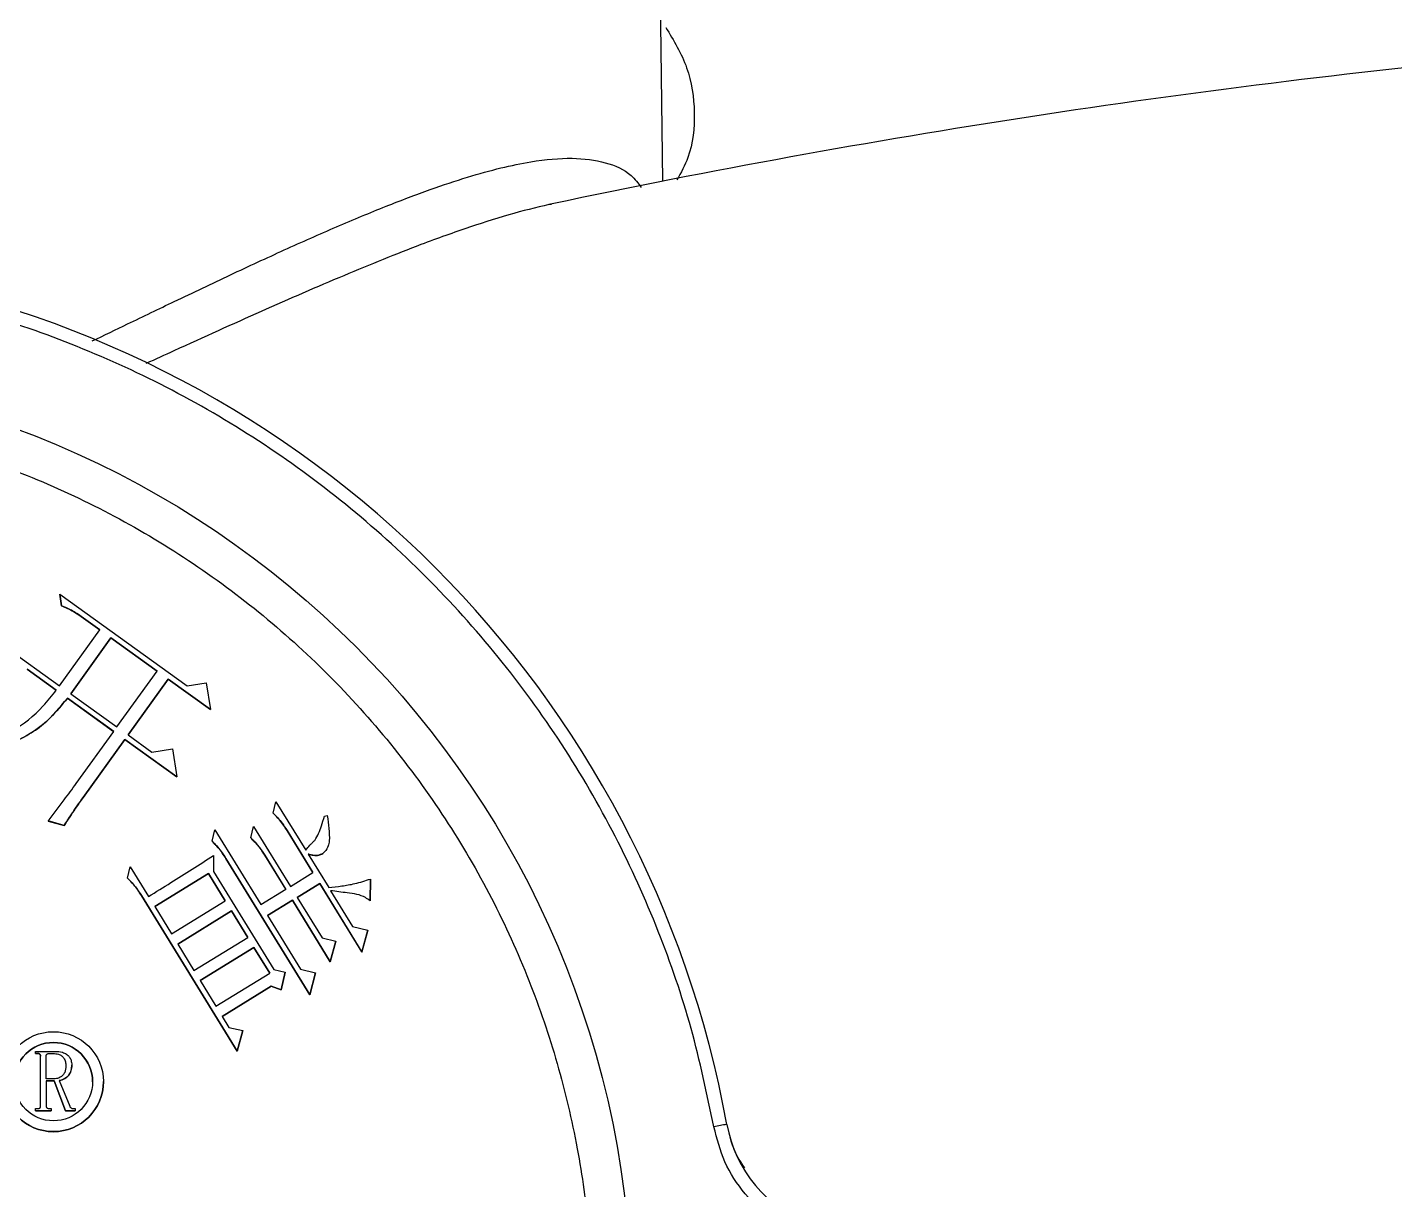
# Model space of a CAD drawing. Header units: millimetres. Extents: x 2180 to 4616, y 795 to 2518.
# Drawn here: x 3778.7 to 3882.4, y 2255.4 to 2343.6 of the extents above; entities that cross this region are included whole.
import ezdxf

# ---------------------------------------------------------------- set-up
doc = ezdxf.new("R2010")
doc.units = ezdxf.units.MM

msp = doc.modelspace()

# ---------------------------------------------------------------- linework, layer by layer
at = {"color": 7, "linetype": 'Continuous', "lineweight": 25}
for p, q in [((3826.919, 2331.94), (3826.548, 2360.305)), ((3818.267, 2330.169), (3818.465, 2330.205)), ((3781.303, 2299.733), (3781.159, 2300.606)), ((3781.159, 2300.606), (3790.822, 2293.664)), ((3781.159, 2300.606), (3781.159, 2300.604)), ((3781.159, 2300.604), (3781.303, 2299.731)), ((3781.303, 2299.733), (3781.303, 2299.731)), ((3784.195, 2297.912), (3782.782, 2298.927)), ((3782.782, 2298.927), (3782.782, 2298.925)), ((3782.782, 2298.925), (3784.194, 2297.911)), ((3781.149, 2293.674), (3784.195, 2297.912)), ((3785.042, 2297.303), (3781.996, 2293.065)), ((3781.997, 2293.065), (3785.042, 2297.301)), ((3788.546, 2294.786), (3785.042, 2297.303)), ((3785.042, 2297.303), (3785.042, 2297.301)), ((3785.042, 2297.301), (3788.545, 2294.785)), ((3777.08, 2296.597), (3781.149, 2293.674)), ((3780.905, 2293.335), (3778.701, 2294.917)), ((3778.701, 2294.915), (3780.905, 2293.333)), ((3785.5, 2290.548), (3788.546, 2294.786)), ((3789.393, 2294.178), (3786.347, 2289.94)), ((3786.348, 2289.939), (3789.393, 2294.175)), ((3792.614, 2291.861), (3789.393, 2294.178)), ((3789.393, 2294.178), (3789.393, 2294.175)), ((3789.393, 2294.175), (3792.614, 2291.859)), ((3790.822, 2293.664), (3792.28, 2293.9)), ((3792.28, 2293.9), (3792.614, 2291.861)), ((3785.256, 2290.209), (3781.752, 2292.726)), ((3781.752, 2292.726), (3781.752, 2292.724)), ((3781.752, 2292.724), (3785.255, 2290.208)), ((3781.996, 2293.065), (3785.5, 2290.548)), ((3792.614, 2291.861), (3792.614, 2291.859)), ((3782.412, 2286.254), (3785.256, 2290.209)), ((3786.103, 2289.6), (3782.936, 2285.193)), ((3782.936, 2285.191), (3786.103, 2289.598)), ((3790.059, 2286.757), (3786.103, 2289.6)), ((3786.103, 2289.6), (3786.103, 2289.598)), ((3786.103, 2289.598), (3790.059, 2286.755)), ((3786.347, 2289.94), (3788.155, 2288.64)), ((3788.155, 2288.64), (3789.709, 2288.894)), ((3789.709, 2288.894), (3790.059, 2286.757)), ((3790.059, 2286.757), (3790.059, 2286.755)), ((3782.936, 2285.193), (3782.936, 2285.191)), ((3797.365, 2283.997), (3797.57, 2284.855)), ((3797.57, 2284.855), (3799.823, 2281.193)), ((3781.49, 2283.061), (3780.286, 2283.41)), ((3780.286, 2283.41), (3780.286, 2283.408)), ((3780.286, 2283.408), (3781.49, 2283.059)), ((3801.246, 2283.777), (3801.459, 2283.828)), ((3781.49, 2283.061), (3781.49, 2283.059)), ((3792.726, 2281.876), (3792.932, 2282.734)), ((3792.932, 2282.734), (3796.42, 2277.063)), ((3795.662, 2282.133), (3795.867, 2282.993)), ((3795.867, 2282.993), (3798.664, 2278.444)), ((3800.378, 2279.497), (3798.415, 2282.688)), ((3798.415, 2282.688), (3798.415, 2282.685)), ((3798.415, 2282.685), (3800.377, 2279.497)), ((3801.616, 2282.247), (3801.616, 2282.249)), ((3792.821, 2280.795), (3792.834, 2279.58)), ((3800.136, 2270.228), (3793.777, 2280.566)), ((3793.777, 2280.566), (3793.777, 2280.564)), ((3793.777, 2280.564), (3800.136, 2270.226)), ((3798.31, 2278.226), (3796.712, 2280.825)), ((3796.712, 2280.825), (3796.712, 2280.823)), ((3796.712, 2280.823), (3798.309, 2278.225)), ((3800.005, 2280.897), (3801.569, 2278.357)), ((3786.31, 2279.069), (3786.515, 2279.926)), ((3786.515, 2279.926), (3787.895, 2277.682)), ((3792.444, 2279.42), (3788.367, 2276.914)), ((3788.368, 2276.912), (3792.444, 2279.418)), ((3793.717, 2277.353), (3792.444, 2279.42)), ((3792.444, 2279.42), (3792.444, 2279.418)), ((3792.444, 2279.418), (3793.717, 2277.352)), ((3792.834, 2279.58), (3797.414, 2272.136)), ((3798.664, 2278.444), (3800.378, 2279.497)), ((3796.42, 2277.063), (3798.31, 2278.226)), ((3800.886, 2278.67), (3799.173, 2277.617)), ((3799.174, 2277.616), (3800.886, 2278.668)), ((3804.084, 2273.472), (3800.886, 2278.67)), ((3800.886, 2278.67), (3800.886, 2278.668)), ((3800.886, 2278.668), (3804.084, 2273.47)), ((3804.749, 2279.009), (3804.708, 2277.355)), ((3804.708, 2277.353), (3804.749, 2279.007)), ((3804.749, 2279.009), (3804.749, 2279.007)), ((3794.629, 2265.944), (3787.36, 2277.759)), ((3787.36, 2277.759), (3787.36, 2277.756)), ((3787.36, 2277.756), (3794.629, 2265.941)), ((3789.641, 2274.846), (3793.717, 2277.353)), ((3798.819, 2277.399), (3796.928, 2276.236)), ((3796.929, 2276.234), (3798.819, 2277.397)), ((3801.69, 2272.732), (3798.819, 2277.399)), ((3798.819, 2277.399), (3798.819, 2277.397)), ((3798.819, 2277.397), (3801.69, 2272.73)), ((3799.173, 2277.617), (3801.063, 2274.545)), ((3801.713, 2278.121), (3803.385, 2275.403)), ((3804.708, 2277.355), (3804.708, 2277.353)), ((3788.367, 2276.914), (3789.641, 2274.846)), ((3794.188, 2276.585), (3790.111, 2274.078)), ((3790.112, 2274.076), (3794.188, 2276.583)), ((3795.426, 2274.576), (3794.188, 2276.585)), ((3794.188, 2276.585), (3794.188, 2276.583)), ((3794.188, 2276.583), (3795.425, 2274.576)), ((3796.928, 2276.236), (3799.438, 2272.159)), ((3803.385, 2275.403), (3804.531, 2275.131)), ((3804.531, 2275.131), (3804.084, 2273.472)), ((3804.084, 2273.47), (3804.531, 2275.129)), ((3804.531, 2275.131), (3804.531, 2275.129)), ((3790.111, 2274.078), (3791.349, 2272.069)), ((3791.349, 2272.069), (3795.426, 2274.576)), ((3801.063, 2274.545), (3802.114, 2274.294)), ((3802.114, 2274.294), (3801.69, 2272.732)), ((3801.69, 2272.73), (3802.114, 2274.292)), ((3802.114, 2274.294), (3802.114, 2274.292)), ((3795.898, 2273.808), (3791.822, 2271.301)), ((3791.823, 2271.3), (3795.898, 2273.806)), ((3797.095, 2271.859), (3795.898, 2273.808)), ((3795.898, 2273.808), (3795.898, 2273.806)), ((3795.898, 2273.806), (3797.094, 2271.858)), ((3804.084, 2273.472), (3804.084, 2273.47)), ((3797.414, 2272.136), (3798.274, 2271.933)), ((3798.274, 2271.933), (3797.956, 2270.595)), ((3797.956, 2270.593), (3798.274, 2271.931)), ((3798.274, 2271.933), (3798.274, 2271.931)), ((3799.438, 2272.159), (3800.581, 2271.887)), ((3801.69, 2272.732), (3801.69, 2272.73)), ((3791.822, 2271.301), (3793.019, 2269.352)), ((3793.019, 2269.352), (3797.095, 2271.859)), ((3800.581, 2271.887), (3800.136, 2270.228)), ((3800.136, 2270.226), (3800.581, 2271.885)), ((3800.581, 2271.887), (3800.581, 2271.885)), ((3797.213, 2270.873), (3793.491, 2268.584)), ((3793.492, 2268.582), (3797.213, 2270.87)), ((3797.956, 2270.595), (3797.213, 2270.873)), ((3797.213, 2270.873), (3797.213, 2270.87)), ((3797.213, 2270.87), (3797.956, 2270.593)), ((3797.956, 2270.595), (3797.956, 2270.593)), ((3800.136, 2270.228), (3800.136, 2270.226)), ((3793.491, 2268.584), (3794, 2267.757)), ((3794, 2267.757), (3795.051, 2267.508)), ((3795.051, 2267.508), (3794.629, 2265.944)), ((3794.629, 2265.941), (3795.051, 2267.506)), ((3795.051, 2267.508), (3795.051, 2267.506)), ((3779.312, 2265.774), (3779.312, 2265.932)), ((3779.312, 2265.932), (3780.812, 2265.932)), ((3779.47, 2265.774), (3779.312, 2265.774)), ((3779.312, 2265.774), (3779.312, 2265.772)), ((3779.312, 2265.772), (3779.47, 2265.772)), ((3779.47, 2265.774), (3779.47, 2265.772)), ((3780.365, 2265.774), (3780.655, 2265.774)), ((3780.365, 2265.774), (3780.365, 2265.772)), ((3780.365, 2265.772), (3780.655, 2265.772)), ((3780.655, 2265.774), (3780.655, 2265.772)), ((3794.629, 2265.944), (3794.629, 2265.941)), ((3779.707, 2261.801), (3779.707, 2265.564)), ((3780.128, 2263.853), (3780.128, 2265.564)), ((3780.707, 2263.853), (3780.128, 2263.853)), ((3780.734, 2263.695), (3780.128, 2263.695)), ((3780.128, 2263.695), (3780.128, 2261.801)), ((3780.128, 2263.693), (3780.734, 2263.693)), ((3781.602, 2261.432), (3780.734, 2263.695)), ((3780.734, 2263.695), (3780.734, 2263.693)), ((3780.734, 2263.693), (3781.602, 2261.43)), ((3781.128, 2263.722), (3781.918, 2261.774)), ((3784.477, 2263.634), (3784.477, 2263.636)), ((3779.312, 2261.432), (3779.312, 2261.59)), ((3779.312, 2261.59), (3779.47, 2261.59)), ((3780.365, 2261.59), (3780.523, 2261.59)), ((3780.523, 2261.59), (3780.523, 2261.432)), ((3782.181, 2261.59), (3782.339, 2261.59)), ((3782.339, 2261.59), (3782.339, 2261.432)), ((3780.523, 2261.432), (3779.312, 2261.432)), ((3779.312, 2261.432), (3779.312, 2261.43)), ((3779.312, 2261.43), (3780.523, 2261.43)), ((3780.523, 2261.432), (3780.523, 2261.43)), ((3782.339, 2261.432), (3781.602, 2261.432)), ((3781.602, 2261.432), (3781.602, 2261.43)), ((3781.602, 2261.43), (3782.339, 2261.43)), ((3782.339, 2261.432), (3782.339, 2261.43))]:
    msp.add_line(p, q, dxfattribs=at)
for centre, radius in [((3753.07, 2246.081), 71.5), ((3780.685, 2263.636), 3.792), ((3780.685, 2263.636), 2.971)]:
    msp.add_circle(centre, radius, dxfattribs=at)
for centre, radius, start, end in [((3954.258, 1687.503), 656.897, 95.489386, 101.924805), ((3753.07, 2246.079), 80, 10.30617, 79.69396), ((3780.685, 2263.634), 2.971, 0.0001, 179.9999), ((3780.685, 2263.634), 3.792, 180.00009, 359.99975), ((3852.276, 2143.482), 118.693, 99.94425, 100.42679), ((3841.618, 2262.18), 10, 190.30615, 249.41337)]:
    msp.add_arc(centre, radius, start, end, dxfattribs=at)
for points, knots in [([(3827.14, 2343.613), (3827.742, 2342.62), (3828.946, 2340.634), (3829.448, 2337.16), (3829.154, 2334.165), (3828.296, 2332.594), (3827.992, 2332.038)], [0, 0, 0, 0, 0.2818923, 0.5637846, 0.8456768, 1, 1, 1, 1]), ([(3783.636, 2319.821), (3784.532, 2320.254), (3786.641, 2321.272), (3790.149, 2322.961), (3794.133, 2324.855), (3798.244, 2326.759), (3802.19, 2328.51), (3805.89, 2330.049), (3809.196, 2331.304), (3812.097, 2332.269), (3814.641, 2332.975), (3817.363, 2333.539), (3820.104, 2333.786), (3822.634, 2333.429), (3824.374, 2332.681), (3825.045, 2331.787), (3825.285, 2331.468)], [0, 0, 0, 0, 0.0451429, 0.106195, 0.1818406, 0.2569786, 0.3330669, 0.4089578, 0.4809324, 0.5453703, 0.6077302, 0.6681576, 0.7628826, 0.854957, 0.9482806, 1, 1, 1, 1]), ([(3818.656, 2330.252), (3817.666, 2330.022), (3815.666, 2329.559), (3812.276, 2328.487), (3808.021, 2326.956), (3802.778, 2324.837), (3796.482, 2322.093), (3791.435, 2319.809), (3788.417, 2318.431), (3787.708, 2318.107)], [0, 0, 0, 0, 0.122639, 0.2477412, 0.3757787, 0.5645067, 0.75334, 0.9420073, 1, 1, 1, 1]), ([(3830.796, 2260.215), (3830.269, 2262.711), (3829.207, 2267.748), (3826.668, 2275.125), (3823.399, 2282.367), (3819.336, 2289.346), (3814.525, 2295.949), (3809.032, 2302.043), (3802.938, 2307.535), (3796.335, 2312.347), (3789.356, 2316.409), (3782.114, 2319.679), (3774.737, 2322.217), (3769.7, 2323.28), (3767.204, 2323.806)], [0, 0, 0, 0, 0.0799588, 0.1613715, 0.2441424, 0.3288926, 0.4142166, 0.5, 0.5857784, 0.6711024, 0.7558576, 0.8386237, 0.9200388, 1, 1, 1, 1]), ([(3684.57, 2246.087), (3684.625, 2248.176), (3684.735, 2252.355), (3685.645, 2258.693), (3687.131, 2265.046), (3689.305, 2271.411), (3692.135, 2277.635), (3695.649, 2283.657), (3699.803, 2289.349), (3704.547, 2294.611), (3709.808, 2299.354), (3715.5, 2303.508), (3721.523, 2307.022), (3727.746, 2309.853), (3734.112, 2312.025), (3740.464, 2313.52), (3746.803, 2314.397), (3753.07, 2314.682), (3759.337, 2314.397), (3765.676, 2313.52), (3772.029, 2312.025), (3778.394, 2309.853), (3784.618, 2307.022), (3790.64, 2303.508), (3796.332, 2299.354), (3801.593, 2294.611), (3806.337, 2289.349), (3810.491, 2283.657), (3814.005, 2277.635), (3816.836, 2271.412), (3819.01, 2265.046), (3820.496, 2258.694), (3821.406, 2252.355), (3821.515, 2248.176), (3821.57, 2246.087)], [0, 0, 0, 0, 0.02912361, 0.05824846, 0.08912004, 0.11999406, 0.1519015, 0.18431275, 0.21706879, 0.24999999, 0.2829312, 0.31568724, 0.34809849, 0.38000593, 0.41087751, 0.44175153, 0.47087453, 0.49999999, 0.52912299, 0.55824846, 0.58912004, 0.61999406, 0.6519015, 0.68431275, 0.71706879, 0.74999999, 0.7829312, 0.81568724, 0.84809849, 0.88000593, 0.91087751, 0.94175153, 0.97087515, 1, 1, 1, 1]), ([(3782.782, 2298.927), (3782.645, 2299.022), (3782.371, 2299.212), (3781.882, 2299.494), (3781.515, 2299.645), (3781.303, 2299.733)], [0, 0, 0, 0, 0.2959723, 0.5921499, 1, 1, 1, 1]), ([(3781.303, 2299.731), (3781.457, 2299.669), (3781.767, 2299.544), (3782.265, 2299.278), (3782.592, 2299.054), (3782.782, 2298.925)], [0, 0, 0, 0, 0.2959938, 0.5922002, 1, 1, 1, 1]), ([(3772.19, 2289.315), (3772.859, 2289.302), (3774.111, 2289.278), (3775.927, 2289.589), (3777.97, 2290.348), (3779.627, 2291.734), (3780.577, 2292.924), (3780.905, 2293.335)], [0, 0, 0, 0, 0.1989974, 0.3726503, 0.5456254, 0.8432566, 1, 1, 1, 1]), ([(3781.752, 2292.726), (3781.329, 2292.209), (3780.263, 2290.906), (3778.04, 2289.341), (3775.099, 2288.755), (3773.19, 2288.934), (3772.238, 2289.023)], [0, 0, 0, 0, 0.1857159, 0.4679578, 0.7348593, 1, 1, 1, 1]), ([(3772.238, 2289.02), (3772.902, 2288.953), (3774.571, 2288.784), (3776.804, 2289.012), (3778.682, 2289.844), (3780.271, 2290.95), (3781.178, 2292.036), (3781.752, 2292.724)], [0, 0, 0, 0, 0.185366, 0.4664547, 0.6092257, 0.7523052, 1, 1, 1, 1]), ([(3780.286, 2283.41), (3780.489, 2283.675), (3780.895, 2284.204), (3781.451, 2284.943), (3781.957, 2285.626), (3782.261, 2286.044), (3782.412, 2286.254)], [0, 0, 0, 0, 0.2816241, 0.5632509, 0.7816188, 1, 1, 1, 1]), ([(3782.936, 2285.193), (3782.743, 2284.921), (3782.398, 2284.436), (3781.918, 2283.723), (3781.633, 2283.282), (3781.49, 2283.061)], [0, 0, 0, 0, 0.3881543, 0.694028, 1, 1, 1, 1]), ([(3781.49, 2283.059), (3781.671, 2283.339), (3781.995, 2283.84), (3782.48, 2284.548), (3782.784, 2284.977), (3782.936, 2285.191)], [0, 0, 0, 0, 0.3881545, 0.6940292, 1, 1, 1, 1]), ([(3798.415, 2282.688), (3798.325, 2282.828), (3798.144, 2283.108), (3797.804, 2283.556), (3797.526, 2283.836), (3797.365, 2283.997)], [0, 0, 0, 0, 0.2970338, 0.5942695, 1, 1, 1, 1]), ([(3797.365, 2283.995), (3797.483, 2283.878), (3797.721, 2283.643), (3798.075, 2283.207), (3798.291, 2282.876), (3798.415, 2282.685)], [0, 0, 0, 0, 0.297059, 0.59435, 1, 1, 1, 1]), ([(3800.506, 2281.938), (3800.613, 2282.113), (3800.825, 2282.462), (3801.046, 2283.091), (3801.174, 2283.531), (3801.246, 2283.777)], [0, 0, 0, 0, 0.3080819, 0.6148901, 1, 1, 1, 1]), ([(3801.459, 2283.828), (3801.504, 2283.498), (3801.592, 2282.861), (3801.645, 2282.084), (3801.548, 2281.473), (3801.34, 2281.151), (3801.171, 2280.982), (3801.122, 2280.933)], [0, 0, 0, 0, 0.3287543, 0.6337994, 0.7646363, 0.9315296, 1, 1, 1, 1]), ([(3793.777, 2280.566), (3793.686, 2280.706), (3793.505, 2280.986), (3793.165, 2281.434), (3792.887, 2281.714), (3792.726, 2281.876)], [0, 0, 0, 0, 0.2970338, 0.5942695, 1, 1, 1, 1]), ([(3792.726, 2281.874), (3792.845, 2281.757), (3793.082, 2281.522), (3793.437, 2281.085), (3793.652, 2280.755), (3793.777, 2280.564)], [0, 0, 0, 0, 0.297059, 0.59435, 1, 1, 1, 1]), ([(3796.712, 2280.825), (3796.622, 2280.965), (3796.441, 2281.246), (3796.101, 2281.693), (3795.822, 2281.972), (3795.662, 2282.133)], [0, 0, 0, 0, 0.2973696, 0.5949685, 1, 1, 1, 1]), ([(3795.662, 2282.131), (3795.78, 2282.013), (3796.018, 2281.779), (3796.374, 2281.344), (3796.589, 2281.014), (3796.712, 2280.823)], [0, 0, 0, 0, 0.2973888, 0.5950408, 1, 1, 1, 1]), ([(3799.823, 2281.193), (3799.929, 2281.323), (3800.089, 2281.518), (3800.324, 2281.76), (3800.445, 2281.879), (3800.506, 2281.938)], [0, 0, 0, 0, 0.4983742, 0.7490822, 1, 1, 1, 1]), ([(3787.895, 2277.682), (3788.462, 2278.032), (3789.572, 2278.718), (3791.222, 2279.743), (3792.288, 2280.444), (3792.821, 2280.795)], [0, 0, 0, 0, 0.3431832, 0.6715556, 1, 1, 1, 1]), ([(3801.122, 2280.933), (3800.994, 2280.879), (3800.712, 2280.759), (3800.317, 2280.812), (3800.082, 2280.876), (3800.005, 2280.897)], [0, 0, 0, 0, 0.3603885, 0.7895238, 1, 1, 1, 1]), ([(3800.005, 2280.895), (3800.137, 2280.86), (3800.402, 2280.79), (3800.797, 2280.78), (3801.023, 2280.885), (3801.122, 2280.931)], [0, 0, 0, 0, 0.3565847, 0.7163644, 1, 1, 1, 1]), ([(3787.36, 2277.759), (3787.27, 2277.899), (3787.089, 2278.179), (3786.749, 2278.627), (3786.471, 2278.907), (3786.31, 2279.069)], [0, 0, 0, 0, 0.2970338, 0.5942695, 1, 1, 1, 1]), ([(3786.31, 2279.066), (3786.429, 2278.949), (3786.666, 2278.715), (3787.02, 2278.278), (3787.236, 2277.947), (3787.36, 2277.756)], [0, 0, 0, 0, 0.297059, 0.59435, 1, 1, 1, 1]), ([(3801.569, 2278.357), (3801.9, 2278.396), (3802.563, 2278.473), (3803.635, 2278.65), (3804.351, 2278.881), (3804.749, 2279.009)], [0, 0, 0, 0, 0.3073895, 0.6148574, 1, 1, 1, 1]), ([(3804.708, 2277.355), (3804.594, 2277.441), (3804.098, 2277.815), (3803.017, 2277.949), (3802.131, 2278.066), (3801.713, 2278.121)], [0, 0, 0, 0, 0.1355582, 0.5925172, 1, 1, 1, 1]), ([(3779.707, 2265.564), (3779.706, 2265.595), (3779.703, 2265.644), (3779.673, 2265.705), (3779.634, 2265.743), (3779.565, 2265.771), (3779.509, 2265.773), (3779.47, 2265.774)], [0, 0, 0, 0, 0.2504106, 0.398556, 0.5474402, 0.6862357, 1, 1, 1, 1]), ([(3779.47, 2265.772), (3779.508, 2265.771), (3779.564, 2265.769), (3779.634, 2265.741), (3779.674, 2265.702), (3779.701, 2265.646), (3779.706, 2265.598), (3779.707, 2265.566), (3779.707, 2265.562)], [0, 0, 0, 0, 0.3046765, 0.4550368, 0.6065485, 0.7453901, 0.9603697, 1, 1, 1, 1]), ([(3780.128, 2265.564), (3780.13, 2265.591), (3780.133, 2265.637), (3780.164, 2265.697), (3780.214, 2265.741), (3780.283, 2265.771), (3780.338, 2265.773), (3780.365, 2265.774)], [0, 0, 0, 0, 0.2228941, 0.3848357, 0.547319, 0.7730719, 1, 1, 1, 1]), ([(3780.128, 2265.562), (3780.13, 2265.588), (3780.133, 2265.635), (3780.164, 2265.695), (3780.214, 2265.739), (3780.283, 2265.768), (3780.338, 2265.771), (3780.365, 2265.772)], [0, 0, 0, 0, 0.2228941, 0.3848357, 0.547319, 0.7730719, 1, 1, 1, 1]), ([(3780.655, 2265.774), (3780.796, 2265.767), (3781.023, 2265.755), (3781.308, 2265.618), (3781.494, 2265.419), (3781.612, 2265.144), (3781.623, 2264.936), (3781.628, 2264.827)], [0, 0, 0, 0, 0.2723579, 0.4349177, 0.5983033, 0.7904262, 1, 1, 1, 1]), ([(3780.655, 2265.772), (3780.796, 2265.765), (3781.023, 2265.753), (3781.308, 2265.616), (3781.494, 2265.417), (3781.612, 2265.142), (3781.623, 2264.933), (3781.628, 2264.825)], [0, 0, 0, 0, 0.2723579, 0.4349177, 0.5983033, 0.7904262, 1, 1, 1, 1]), ([(3780.812, 2265.932), (3781.001, 2265.923), (3781.305, 2265.907), (3781.673, 2265.742), (3781.902, 2265.535), (3782.052, 2265.241), (3782.067, 2265.013), (3782.076, 2264.88)], [0, 0, 0, 0, 0.30018461, 0.48444422, 0.63593427, 0.78774483, 1, 1, 1, 1]), ([(3781.628, 2264.827), (3781.617, 2264.656), (3781.601, 2264.398), (3781.406, 2264.108), (3781.187, 2263.95), (3780.945, 2263.864), (3780.778, 2263.856), (3780.707, 2263.853)], [0, 0, 0, 0, 0.3308835, 0.5011791, 0.6709162, 0.8596877, 1, 1, 1, 1]), ([(3782.076, 2264.88), (3782.067, 2264.732), (3782.05, 2264.474), (3781.879, 2264.139), (3781.616, 2263.901), (3781.353, 2263.762), (3781.176, 2263.73), (3781.128, 2263.722)], [0, 0, 0, 0, 0.267946, 0.4692773, 0.6704052, 0.9119953, 1, 1, 1, 1]), ([(3781.128, 2263.72), (3781.272, 2263.759), (3781.543, 2263.833), (3781.844, 2264.092), (3782.034, 2264.425), (3782.072, 2264.697), (3782.075, 2264.857), (3782.076, 2264.877)], [0, 0, 0, 0, 0.2708017, 0.5092108, 0.7050775, 0.9633829, 1, 1, 1, 1]), ([(3779.47, 2261.59), (3779.516, 2261.592), (3779.579, 2261.594), (3779.651, 2261.634), (3779.687, 2261.681), (3779.705, 2261.74), (3779.707, 2261.782), (3779.707, 2261.801)], [0, 0, 0, 0, 0.3640306, 0.510061, 0.6558643, 0.8438409, 1, 1, 1, 1]), ([(3780.128, 2261.801), (3780.13, 2261.775), (3780.133, 2261.73), (3780.162, 2261.67), (3780.21, 2261.626), (3780.28, 2261.596), (3780.335, 2261.592), (3780.365, 2261.59)], [0, 0, 0, 0, 0.2102235, 0.3757588, 0.5425339, 0.746796, 1, 1, 1, 1]), ([(3781.918, 2261.774), (3781.931, 2261.749), (3781.958, 2261.699), (3782.016, 2261.637), (3782.093, 2261.597), (3782.15, 2261.593), (3782.181, 2261.59)], [0, 0, 0, 0, 0.2494577, 0.5009802, 0.7310389, 1, 1, 1, 1]), ([(3837.75, 2251.885), (3836.903, 2252.276), (3835.181, 2253.071), (3833.089, 2255.061), (3831.504, 2257.475), (3831.029, 2259.312), (3830.796, 2260.215)], [0, 0, 0, 0, 0.2457963, 0.5, 0.7542037, 1, 1, 1, 1]), ([(3833.131, 2257.111), (3832.943, 2257.381), (3832.26, 2258.363), (3831.994, 2259.542), (3831.801, 2260.398)], [0, 0, 0, 0, 0.2750286, 1, 1, 1, 1])]:
    msp.add_open_spline(points, degree=3, knots=knots, dxfattribs=at)

doc.saveas('drawing.dxf')
